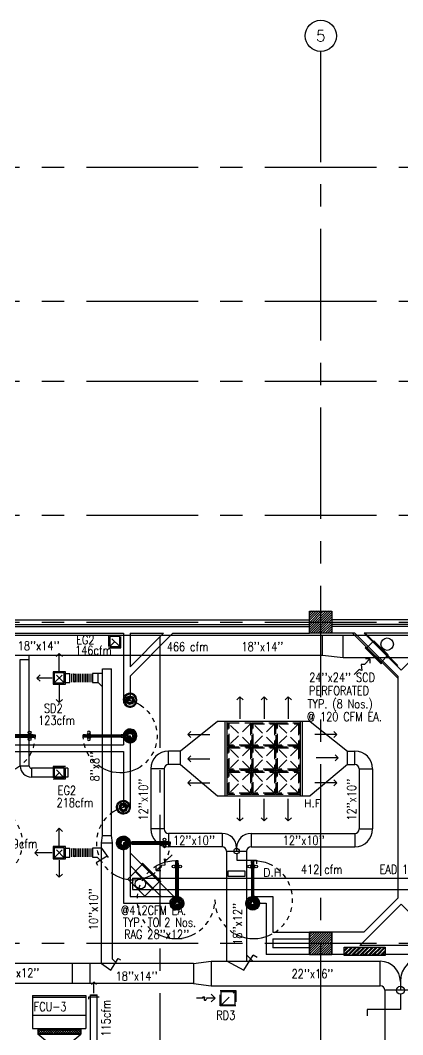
# Model space of a CAD drawing. Extents: x 417866029 to 417866302, y 43498040 to 43498122.
# Drawn here: x 417866048 to 417866056.57, y 43498096.26 to 43498119 of the extents above; entities that cross this region are included whole.
import ezdxf
from ezdxf.enums import TextEntityAlignment as Align

# ---------------------------------------------------------------- set-up
doc = ezdxf.new("R2010")
doc.units = 0
doc.header["$MEASUREMENT"] = 0
doc.linetypes.add('CENTERX2', pattern=[4, 2.5, -0.5, 0.5, -0.5])
doc.linetypes.add('HIDDEN', pattern=[0.375, 0.25, -0.125])
doc.layers.get('0').update_dxf_attribs({"linetype": 'CONTINUOUS'})
for name, color, linetype in [('AX', 9, 'CONTINUOUS'), ('AX-CR', 7, 'CONTINUOUS'), ('AX-TXT', 2, 'CONTINUOUS'), ('AXES', 11, 'CENTERX2'), ('COL', 7, 'CONTINUOUS'), ('D', 11, 'CONTINUOUS'), ('DOOR', 9, 'CONTINUOUS'), ('DUCT', 6, 'CONTINUOUS'), ('EXDUCT', 10, 'CONTINUOUS'), ('FCU', 6, 'CONTINUOUS'), ('FHC', 9, 'CONTINUOUS'), ('HAT', 11, 'CONTINUOUS'), ('INSUL', 9, 'CONTINUOUS'), ('M-AC-FLEX', 7, 'CONTINUOUS'), ('M-EGU.', 2, 'CONTINUOUS'), ('M-TEXT', 2, 'CONTINUOUS'), ('TEXT', 9, 'CONTINUOUS'), ('WALL', 9, 'CONTINUOUS')]:
    doc.layers.add(name, color=color, linetype=linetype)
doc.styles.add('AC', font='ROMANS.SHX', dxfattribs={"height": 200})
doc.styles.add('ROMANS', font='ROMANS.shx', dxfattribs={"width": 0.6})

# ---------------------------------------------------------------- blocks, each defined once
blk = doc.blocks.new('DOOR90')
at = {"layer": 'DOOR', "color": 7, "linetype": 'ByBlock'}
for p, q in [((-150, 0), (0, 0)), ((-150, 0), (-150, -25)), ((0, -50), (-114, 0)), ((0, -50), (-40, 0)), ((0, -50), (0, 0)), ((-1000, -25), (-1050, -25)), ((-1050, -75), (-1050, -25)), ((-1050, -25), (-1050, -75)), ((-1000, -75), (-1050, -75)), ((-1000, -42), (-1020, -42)), ((-1020, -42), (-1020, -58)), ((-1000, -58), (-1020, -58)), ((-1000, -25), (-1000, -42)), ((-1000, -58), (-1000, -75)), ((-878, -18), (-968, -18)), ((-968, -25), (-968, -18)), ((-968, -75), (-968, -82)), ((-878, -82), (-968, -82)), ((-955, -9), (-890, -9)), ((-955, -18), (-955, -9)), ((-955, -18), (-890, -18)), ((-955, -82), (-890, -82)), ((-955, -82), (-955, -91)), ((-955, -91), (-890, -91)), ((-890, -18), (-890, -9)), ((-890, -82), (-890, -91)), ((-878, -25), (-878, -18)), ((-878, -75), (-878, -82)), ((-200, -25), (-150, -25)), ((-200, -42), (-200, -25)), ((-180, -42), (-200, -42)), ((-200, -58), (-180, -58)), ((-200, -75), (-200, -58)), ((-150, -75), (-200, -75)), ((-180, -58), (-180, -42)), ((-150, -25), (-100, -25)), ((-150, -75), (-150, -25)), ((-100, -25), (-100, -50)), ((0, -50), (-100, -37)), ((-100, -50), (0, -50)), ((-150, -875), (-100, -875)), ((-150, -900), (-150, -875)), ((-150, -900), (0, -900)), ((0, -900), (-150, -900)), ((0, -850), (-114, -900)), ((-100, -875), (-100, -850)), ((0, -850), (-100, -863)), ((-100, -850), (0, -850)), ((0, -850), (-40, -900)), ((0, -850), (0, -900))]:
    blk.add_line(p, q, dxfattribs=at)
at = {"layer": 'DOOR', "linetype": 'ByBlock'}
for p, q in [((-200, -25), (-1000, -25)), ((-200, -42), (-1000, -42)), ((-200, -58), (-1000, -58)), ((-1000, -75), (-200, -75))]:
    blk.add_line(p, q, dxfattribs=at)
at = {"layer": 'DOOR', "color": 7, "linetype": 'ByBlock'}
for centre in [(-923, 24), (-923, -124)]:
    blk.add_circle(centre, 32.4, dxfattribs=at)
for centre, radius, start, end in [((0, -50), 154, 161.1053, 166.2858), ((0, -50), 94.4, 148.0182, 180), ((0, -50), 134, 158.1598, 169.28), ((0, -50), 114, 154.0838, 167.3774), ((0, -50), 74.4, 137.7764, 180), ((0, -50), 54.4, 113.2074, 180), ((0, -50), 34.4, 90, 180), ((0, -50), 14.4, 90, 180), ((0, -850), 154, 193.7142, 198.8947), ((0, -850), 134, 190.72, 201.8402), ((0, -850), 94.4, 180, 211.9818), ((0, -850), 74.4, 180, 222.2236), ((0, -850), 54.4, 180, 246.7926), ((0, -850), 34.4, 180, 270), ((0, -850), 14.4, 180, 270)]:
    blk.add_arc(centre, radius, start, end, dxfattribs=at)
at = {"layer": 'DOOR', "linetype": 'HIDDEN', "ltscale": 0.5}
blk.add_arc((-222, -50), 828, 178.2701, 275.003, dxfattribs=at)
blk = doc.blocks.new('D1')
at = {"layer": 'DOOR', "color": 0, "linetype": 'ByBlock'}
for p, q in [((25, 949), (75, 949)), ((75, 949), (25, 949)), ((25, 899), (25, 949)), ((42, 919), (58, 919)), ((42, 899), (42, 919)), ((58, 899), (58, 919)), ((75, 899), (75, 949)), ((1775, 949), (1725, 949)), ((1725, 949), (1775, 949)), ((1725, 899), (1725, 949)), ((1758, 919), (1742, 919)), ((1742, 899), (1742, 919)), ((1758, 899), (1758, 919)), ((1775, 899), (1775, 949)), ((18, 854), (9, 854)), ((9, 854), (9, 789)), ((18, 789), (9, 789)), ((25, 866), (18, 866)), ((18, 776), (18, 866)), ((18, 854), (18, 789)), ((25, 776), (18, 776)), ((25, 899), (42, 899)), ((58, 899), (75, 899)), ((75, 866), (82, 866)), ((75, 776), (82, 776)), ((82, 776), (82, 866)), ((82, 854), (91, 854)), ((82, 854), (82, 789)), ((82, 789), (91, 789)), ((91, 854), (91, 789)), ((1718, 854), (1709, 854)), ((1709, 854), (1709, 789)), ((1718, 789), (1709, 789)), ((1725, 866), (1718, 866)), ((1718, 776), (1718, 866)), ((1718, 854), (1718, 789)), ((1725, 776), (1718, 776)), ((1742, 899), (1725, 899)), ((1775, 899), (1758, 899)), ((1775, 866), (1782, 866)), ((1775, 776), (1782, 776)), ((1782, 776), (1782, 866)), ((1782, 854), (1791, 854)), ((1782, 854), (1782, 789)), ((1782, 789), (1791, 789)), ((1791, 854), (1791, 789)), ((0, 0), (0, 150)), ((0, 150), (25, 150)), ((25, 0), (0, 0)), ((25, 150), (25, 0)), ((42, 125), (25, 125)), ((25, 125), (25, 75)), ((75, 75), (25, 75)), ((42, 105), (42, 125)), ((58, 105), (42, 105)), ((75, 125), (58, 125)), ((58, 125), (58, 105)), ((75, 75), (75, 125)), ((1725, 125), (1742, 125)), ((1725, 75), (1725, 125)), ((1725, 75), (1775, 75)), ((1742, 125), (1742, 105)), ((1742, 105), (1758, 105)), ((1758, 125), (1775, 125)), ((1758, 105), (1758, 125)), ((1800, 150), (1775, 150)), ((1775, 150), (1775, 0)), ((1775, 125), (1775, 75)), ((1775, 0), (1800, 0)), ((1800, 0), (1800, 150))]:
    blk.add_line(p, q, dxfattribs=at)
at = {"layer": 'DOOR', "linetype": 'ByBlock'}
for p, q in [((25, 125), (25, 899)), ((42, 125), (42, 899)), ((58, 125), (58, 899)), ((75, 899), (75, 125)), ((1725, 899), (1725, 125)), ((1742, 125), (1742, 899)), ((1758, 125), (1758, 899)), ((1775, 125), (1775, 899))]:
    blk.add_line(p, q, dxfattribs=at)
at = {"layer": 'DOOR', "color": 9, "linetype": 'ByBlock'}
for p, q in [((25, 57), (0, 114)), ((25, 20), (0, 40)), ((1775, 57), (1800, 114)), ((1775, 20), (1800, 40))]:
    blk.add_line(p, q, dxfattribs=at)
at = {"layer": 'DOOR', "color": 0, "linetype": 'ByBlock'}
for centre in [(-24, 821), (124, 821), (1676, 821), (1824, 821)]:
    blk.add_circle(centre, 32.4, dxfattribs=at)
at = {"layer": 'DOOR', "linetype": 'HIDDEN', "ltscale": 0.5}
for centre, start, end in [((28, 76), 359.9293, 90.1644), ((1772, 76), 89.8356, 180.0707)]:
    blk.add_arc(centre, 872, start, end, dxfattribs=at)
at = {"layer": 'DOOR', "color": 9, "linetype": 'ByBlock'}
for centre, radius, start, end in [((50, 0), 154, 103.7142, 108.8947), ((50, 0), 134, 100.72, 111.8402), ((50, 0), 114, 102.6226, 115.9162), ((50, 0), 94.4, 105.3566, 121.9818), ((50, 0), 74.4, 109.6341, 132.2236), ((50, 0), 54.4, 117.3576, 156.7926), ((50, 0), 34.4, 136.6107, 180), ((1750, 0), 134, 68.1598, 79.28), ((1750, 0), 114, 64.0838, 77.3774), ((1750, 0), 94.4, 58.0182, 74.6434), ((1750, 0), 74.4, 47.7764, 70.3659), ((1750, 0), 54.4, 23.2074, 62.6424), ((1750, 0), 34.4, 0, 43.3893), ((1750, 0), 154, 71.1053, 76.2858)]:
    blk.add_arc(centre, radius, start, end, dxfattribs=at)
blk = doc.blocks.new('*X40')
at = {"color": 0}
for p, q in [((-750, 2538), (-672, 2616)), ((-750, 2591), (-725, 2616)), ((-660, 2516), (-750, 2606)), ((-713, 2516), (-750, 2553)), ((-719, 2516), (-619, 2616)), ((-607, 2516), (-707, 2616)), ((-666, 2516), (-566, 2616)), ((-554, 2516), (-654, 2616)), ((-613, 2516), (-513, 2616)), ((-501, 2516), (-601, 2616)), ((-560, 2516), (-460, 2616)), ((-448, 2516), (-548, 2616)), ((-507, 2516), (-407, 2616)), ((-394, 2516), (-494, 2616)), ((-454, 2516), (-354, 2616)), ((-341, 2516), (-441, 2616)), ((-401, 2516), (-301, 2616)), ((-288, 2516), (-388, 2616)), ((-348, 2516), (-248, 2616)), ((-235, 2516), (-335, 2616)), ((-295, 2516), (-195, 2616)), ((-182, 2516), (-282, 2616)), ((-242, 2516), (-142, 2616)), ((-129, 2516), (-229, 2616)), ((-189, 2516), (-89, 2616)), ((-76, 2516), (-176, 2616)), ((-136, 2516), (-36, 2616)), ((-23, 2516), (-123, 2616)), ((-83, 2516), (17, 2616)), ((30, 2516), (-70, 2616)), ((-30, 2516), (70, 2616)), ((83, 2516), (-17, 2616)), ((23, 2516), (123, 2616)), ((136, 2516), (36, 2616)), ((76, 2516), (176, 2616)), ((189, 2516), (89, 2616)), ((129, 2516), (215, 2601)), ((215, 2543), (142, 2616)), ((182, 2516), (215, 2548)), ((215, 2596), (195, 2616))]:
    blk.add_line(p, q, dxfattribs=at)
blk = doc.blocks.new('AXU')
at = {"layer": 'AX-CR'}
blk.add_circle((0, 350), 350, dxfattribs=at)
at = {"layer": 'AX-TXT', "style": 'ROMANS'}
blk.add_attdef('AX', text='', height=250, dxfattribs=at).set_placement((0, 350), align=Align.MIDDLE)
blk = doc.blocks.new('*X78')
at = {"color": 0}
for p, q in [((38539, 169902), (39027, 170390)), ((38539, 169955), (38974, 170390)), ((38539, 170008), (38921, 170390)), ((38539, 170061), (38868, 170390)), ((38539, 170114), (38815, 170390)), ((38539, 170167), (38762, 170390)), ((38539, 170220), (38709, 170390)), ((38539, 170273), (38656, 170390)), ((38539, 170326), (38603, 170390)), ((38539, 170379), (38550, 170390)), ((38580, 169890), (39039, 170349)), ((38633, 169890), (39039, 170296)), ((38686, 169890), (39039, 170243)), ((38739, 169890), (39039, 170190)), ((38792, 169890), (39039, 170137)), ((38845, 169890), (39039, 170084)), ((38898, 169890), (39039, 170031)), ((38951, 169890), (39039, 169978)), ((39004, 169890), (39039, 169925))]:
    blk.add_line(p, q, dxfattribs=at)
blk = doc.blocks.new('*X73')
at = {"color": 0}
for p, q in [((38539, 177114), (39014, 177590)), ((38539, 177168), (38961, 177590)), ((38539, 177221), (38908, 177590)), ((38539, 177274), (38855, 177590)), ((38539, 177327), (38802, 177590)), ((38539, 177380), (38749, 177590)), ((38539, 177433), (38696, 177590)), ((38539, 177486), (38643, 177590)), ((38539, 177539), (38590, 177590)), ((38568, 177090), (39039, 177561)), ((38621, 177090), (39039, 177508)), ((38674, 177090), (39039, 177455)), ((38727, 177090), (39039, 177402)), ((38780, 177090), (39039, 177349)), ((38833, 177090), (39039, 177296)), ((38886, 177090), (39039, 177243)), ((38939, 177090), (39039, 177190)), ((38992, 177090), (39039, 177137))]:
    blk.add_line(p, q, dxfattribs=at)
blk = doc.blocks.new('COL50')
at = {"layer": 'COL'}
blk.add_lwpolyline([(-250, 250), (-250, -250), (250, -250), (250, 250)], close=True, dxfattribs=at)

msp = doc.modelspace()

# ---------------------------------------------------------------- hatches: boundary and pattern name
at = {"layer": 'DUCT'}
h = msp.add_hatch(dxfattribs=at)
h.set_pattern_fill('ANSI37', color=11, scale=0.15, angle=360, style=0)
h.set_pattern_definition([(45, (417866025.348894, 43497974.166682), (-0.0132582521, 0.0132582521), []), (135, (417866025.348894, 43497974.166682), (-0.0132582521, -0.0132582521), [])])
h.paths.add_polyline_path([(417866053.041, 43498099.923), (417866052.654, 43498099.923), (417866052.654, 43498099.809), (417866053.041, 43498099.809)])
at = {"layer": 'FHC', "linetype": 'ByBlock', "ltscale": 0.3}
h = msp.add_hatch(dxfattribs=at)
h.set_pattern_fill('ANSI32', color=11, scale=0.175, style=0)
h.set_pattern_definition([(45, (417865823.065007, 43498066.98041), (-0.046403883, 0.046403883), []), (45, (417865823.09594, 43498066.98041), (-0.046403883, 0.046403883), [])])
h.paths.add_polyline_path([(417866056.181, 43498098.031), (417866056.181, 43498098.221), (417866055.261, 43498098.221), (417866055.261, 43498098.031)])
h.paths.add_polyline_path([(417866055.049, 43498097.61), (417866055.049, 43498098.031), (417866055.311, 43498098.031), (417866055.311, 43498097.61)], flags=9)

# ---------------------------------------------------------------- linework, layer by layer
at = {"layer": 'AXES'}
for p, q in [((417866054.734, 43498039.822), (417866054.734, 43498118.3)), ((417866029.482, 43498115.706), (417866098.574, 43498115.706)), ((417866029.482, 43498112.706), (417866111.081, 43498112.706)), ((417866029.482, 43498110.906), (417866098.574, 43498110.906)), ((417866029.482, 43498107.906), (417866098.574, 43498107.906)), ((417866029.482, 43498105.506), (417866098.574, 43498105.506)), ((417866051.134, 43498046.686), (417866051.134, 43498105.506)), ((417866029.482, 43498098.306), (417866098.574, 43498098.306))]:
    msp.add_line(p, q, dxfattribs=at)
at = {"layer": 'COL'}
msp.add_lwpolyline([(417866054.484, 43498105.256), (417866054.484, 43498105.756), (417866054.984, 43498105.756), (417866054.984, 43498105.256)], close=True, dxfattribs=at)
at = {"layer": 'D', "linetype": 'HIDDEN'}
for p, q in [((417866053.156, 43498102.75), (417866052.681, 43498103.225)), ((417866053.156, 43498103.225), (417866052.681, 43498102.75)), ((417866052.681, 43498102.75), (417866052.681, 43498103.225)), ((417866053.156, 43498103.225), (417866053.156, 43498102.75)), ((417866053.221, 43498103.225), (417866053.696, 43498103.225)), ((417866053.221, 43498102.75), (417866053.221, 43498103.225)), ((417866053.696, 43498103.225), (417866053.221, 43498102.75)), ((417866053.696, 43498102.75), (417866053.221, 43498103.225)), ((417866053.696, 43498103.225), (417866053.696, 43498102.75)), ((417866053.735, 43498103.251), (417866054.263, 43498103.251)), ((417866053.735, 43498102.723), (417866053.735, 43498103.251)), ((417866053.761, 43498103.225), (417866054.236, 43498103.225)), ((417866054.236, 43498102.75), (417866053.761, 43498103.225)), ((417866054.236, 43498103.225), (417866053.761, 43498102.75)), ((417866053.761, 43498102.75), (417866053.761, 43498103.225)), ((417866054.236, 43498103.225), (417866054.236, 43498102.75)), ((417866054.263, 43498103.251), (417866054.263, 43498102.723)), ((417866053.156, 43498102.75), (417866052.681, 43498102.75)), ((417866052.681, 43498102.685), (417866053.156, 43498102.685)), ((417866053.156, 43498102.685), (417866052.681, 43498102.21)), ((417866053.156, 43498102.21), (417866052.681, 43498102.685)), ((417866052.681, 43498102.21), (417866052.681, 43498102.685)), ((417866053.156, 43498102.685), (417866053.156, 43498102.21)), ((417866053.696, 43498102.75), (417866053.221, 43498102.75)), ((417866053.221, 43498102.685), (417866053.696, 43498102.685)), ((417866053.696, 43498102.685), (417866053.221, 43498102.21)), ((417866053.696, 43498102.21), (417866053.221, 43498102.685)), ((417866053.221, 43498102.21), (417866053.221, 43498102.685)), ((417866053.696, 43498102.685), (417866053.696, 43498102.21)), ((417866054.263, 43498102.723), (417866053.735, 43498102.723)), ((417866054.236, 43498102.75), (417866053.761, 43498102.75)), ((417866054.236, 43498102.21), (417866053.761, 43498102.685)), ((417866054.236, 43498102.685), (417866053.761, 43498102.21)), ((417866053.761, 43498102.685), (417866054.236, 43498102.685)), ((417866053.761, 43498102.21), (417866053.761, 43498102.685)), ((417866054.236, 43498102.685), (417866054.236, 43498102.21)), ((417866053.156, 43498102.21), (417866052.681, 43498102.21)), ((417866053.156, 43498102.145), (417866052.681, 43498101.67)), ((417866053.156, 43498101.67), (417866052.681, 43498102.145)), ((417866052.681, 43498102.145), (417866053.156, 43498102.145)), ((417866052.681, 43498101.67), (417866052.681, 43498102.145)), ((417866053.156, 43498102.145), (417866053.156, 43498101.67)), ((417866053.696, 43498102.21), (417866053.221, 43498102.21)), ((417866053.221, 43498101.67), (417866053.221, 43498102.145)), ((417866053.696, 43498101.67), (417866053.221, 43498102.145)), ((417866053.696, 43498102.145), (417866053.221, 43498101.67)), ((417866053.221, 43498102.145), (417866053.696, 43498102.145)), ((417866053.696, 43498102.145), (417866053.696, 43498101.67)), ((417866054.236, 43498102.21), (417866053.761, 43498102.21)), ((417866054.236, 43498101.67), (417866053.761, 43498102.145)), ((417866054.236, 43498102.145), (417866053.761, 43498101.67)), ((417866053.761, 43498102.145), (417866054.236, 43498102.145)), ((417866053.761, 43498101.67), (417866053.761, 43498102.145)), ((417866054.236, 43498102.145), (417866054.236, 43498101.67)), ((417866053.156, 43498101.67), (417866052.681, 43498101.67)), ((417866053.696, 43498101.67), (417866053.221, 43498101.67)), ((417866054.236, 43498101.67), (417866053.761, 43498101.67))]:
    msp.add_line(p, q, dxfattribs=at)
for points in [[(417866052.655, 43498103.251), (417866053.183, 43498103.251), (417866053.183, 43498102.723), (417866052.655, 43498102.723)], [(417866053.195, 43498103.251), (417866053.723, 43498103.251), (417866053.723, 43498102.723), (417866053.195, 43498102.723)], [(417866052.655, 43498102.711), (417866053.183, 43498102.711), (417866053.183, 43498102.183), (417866052.655, 43498102.183)], [(417866053.195, 43498102.711), (417866053.723, 43498102.711), (417866053.723, 43498102.183), (417866053.195, 43498102.183)], [(417866053.735, 43498102.711), (417866054.263, 43498102.711), (417866054.263, 43498102.183), (417866053.735, 43498102.183)], [(417866052.655, 43498102.171), (417866053.183, 43498102.171), (417866053.183, 43498101.643), (417866052.655, 43498101.643)], [(417866053.195, 43498102.171), (417866053.723, 43498102.171), (417866053.723, 43498101.643), (417866053.195, 43498101.643)], [(417866053.735, 43498102.171), (417866054.263, 43498102.171), (417866054.263, 43498101.643), (417866053.735, 43498101.643)]]:
    msp.add_lwpolyline(points, close=True, dxfattribs=at)
at = {"layer": 'DOOR', "color": 0, "linetype": 'ByBlock'}
for p, q in [((417866051.484, 43498099.356), (417866051.459, 43498099.356)), ((417866051.484, 43498099.206), (417866051.484, 43498099.356)), ((417866053.234, 43498099.206), (417866053.234, 43498099.356)), ((417866053.234, 43498099.356), (417866053.259, 43498099.356))]:
    msp.add_line(p, q, dxfattribs=at)
at = {"layer": 'DOOR', "color": 9, "linetype": 'ByBlock'}
for centre, start, end in [((417866051.509, 43498099.356), 180, 223.3893), ((417866053.209, 43498099.356), 316.6107, 0)]:
    msp.add_arc(centre, 0.0344, start, end, dxfattribs=at)
at = {"layer": 'DUCT', "linetype": 'ByBlock'}
for p, q in [((417866049.841, 43498100.724), (417866049.841, 43498104.46)), ((417866049.841, 43498104.46), (417866050.041, 43498104.46)), ((417866050.041, 43498100.724), (417866050.041, 43498104.46)), ((417866049.741, 43498104.153), (417866049.741, 43498104.353)), ((417866049.816, 43498100.557), (417866049.841, 43498100.724)), ((417866049.816, 43498097.853), (417866049.816, 43498100.557)), ((417866049.816, 43498100.557), (417866050.066, 43498100.557)), ((417866049.841, 43498100.724), (417866050.041, 43498100.724)), ((417866050.066, 43498100.557), (417866050.041, 43498100.724)), ((417866050.066, 43498097.95), (417866050.066, 43498100.557)), ((417866052.622, 43498100.37), (417866053.072, 43498100.37)), ((417866052.622, 43498100.37), (417866052.622, 43498097.902)), ((417866052.847, 43498100.445), (417866052.847, 43498100.37)), ((417866053.072, 43498100.37), (417866053.072, 43498097.902)), ((417866051.882, 43498097.852), (417866045.926, 43498097.852)), ((417866049.161, 43498097.852), (417866049.161, 43498097.402)), ((417866049.557, 43498097.852), (417866049.557, 43498097.402)), ((417866051.882, 43498097.852), (417866052.278, 43498097.902)), ((417866051.882, 43498097.852), (417866051.882, 43498097.402)), ((417866052.278, 43498097.902), (417866056.069, 43498097.902)), ((417866052.278, 43498097.902), (417866052.278, 43498097.352)), ((417866052.622, 43498097.912), (417866053.013, 43498097.701)), ((417866053.013, 43498097.701), (417866053.219, 43498098.043)), ((417866053.222, 43498097.898), (417866053.072, 43498098.048)), ((417866053.309, 43498097.991), (417866053.219, 43498098.043)), ((417866056.069, 43498097.352), (417866056.069, 43498097.902)), ((417866051.882, 43498097.402), (417866045.926, 43498097.402)), ((417866051.882, 43498097.402), (417866052.278, 43498097.352)), ((417866056.519, 43498097.452), (417866056.519, 43498097.252)), ((417866049.574, 43498095.324), (417866049.574, 43498097.152)), ((417866049.574, 43498097.152), (417866049.724, 43498097.152)), ((417866049.574, 43498097.144), (417866049.724, 43498097.144)), ((417866049.724, 43498095.324), (417866049.724, 43498097.152)), ((417866052.278, 43498097.352), (417866056.069, 43498097.352)), ((417866056.169, 43498097.252), (417866056.169, 43498092.106)), ((417866056.969, 43498097.252), (417866056.169, 43498097.252)), ((417866049.765, 43498097.095), (417866049.528, 43498097.095)), ((417866049.528, 43498097.095), (417866049.528, 43498097.054)), ((417866048.747, 43498095.97), (417866048.39, 43498096.271)), ((417866048.997, 43498095.97), (417866049.355, 43498096.271))]:
    msp.add_line(p, q, dxfattribs=at)
at = {"layer": 'DUCT'}
for p, q in [((417866049.841, 43498104.353), (417866049.616, 43498104.353)), ((417866049.616, 43498104.353), (417866049.616, 43498104.153)), ((417866049.616, 43498104.153), (417866049.741, 43498104.153)), ((417866049.841, 43498104.053), (417866049.741, 43498104.153)), ((417866052.422, 43498103.278), (417866051.586, 43498102.616)), ((417866054.495, 43498103.278), (417866055.33, 43498102.616)), ((417866051.322, 43498102.316), (417866051.322, 43498102.616)), ((417866051.586, 43498102.616), (417866051.322, 43498102.616)), ((417866051.586, 43498102.316), (417866051.586, 43498102.616)), ((417866055.33, 43498102.616), (417866055.496, 43498102.616)), ((417866055.33, 43498102.316), (417866055.33, 43498102.616)), ((417866055.496, 43498102.316), (417866055.496, 43498102.616)), ((417866051.222, 43498102.216), (417866050.922, 43498102.216)), ((417866050.922, 43498102.216), (417866050.922, 43498100.87)), ((417866051.222, 43498102.216), (417866051.222, 43498100.87)), ((417866051.586, 43498102.316), (417866051.322, 43498102.316)), ((417866051.586, 43498102.316), (417866052.422, 43498101.609)), ((417866055.33, 43498102.316), (417866054.495, 43498101.609)), ((417866055.33, 43498102.316), (417866055.496, 43498102.316)), ((417866055.596, 43498102.216), (417866055.896, 43498102.216)), ((417866055.596, 43498102.216), (417866055.596, 43498100.87)), ((417866055.896, 43498102.216), (417866055.896, 43498100.87)), ((417866051.222, 43498100.87), (417866050.922, 43498100.87)), ((417866055.596, 43498100.87), (417866055.896, 43498100.87)), ((417866051.322, 43498100.77), (417866051.322, 43498100.47)), ((417866052.522, 43498100.77), (417866051.322, 43498100.77)), ((417866052.522, 43498100.77), (417866052.522, 43498100.47)), ((417866053.172, 43498100.77), (417866053.172, 43498100.47)), ((417866053.172, 43498100.77), (417866055.496, 43498100.77)), ((417866055.496, 43498100.77), (417866055.496, 43498100.47)), ((417866049.82, 43498100.436), (417866049.616, 43498100.436)), ((417866049.82, 43498100.436), (417866049.967, 43498100.226)), ((417866052.522, 43498100.47), (417866051.322, 43498100.47)), ((417866053.172, 43498100.47), (417866055.496, 43498100.47)), ((417866049.616, 43498100.236), (417866049.72, 43498100.236)), ((417866049.942, 43498100.263), (417866049.702, 43498100.113)), ((417866049.702, 43498100.113), (417866049.702, 43498100.113)), ((417866049.702, 43498100.113), (417866049.731, 43498100.056)), ((417866049.82, 43498100.136), (417866049.72, 43498100.236)), ((417866049.816, 43498097.853), (417866050.026, 43498097.707)), ((417866050.026, 43498097.707), (417866050.19, 43498097.968)), ((417866050.166, 43498097.85), (417866050.066, 43498097.95)), ((417866050.19, 43498097.968), (417866050.19, 43498097.968)), ((417866050.19, 43498097.968), (417866050.246, 43498097.939))]:
    msp.add_line(p, q, dxfattribs=at)
at = {"layer": 'DUCT', "linetype": 'Continuous'}
for p, q in [((417866054.495, 43498103.278), (417866052.422, 43498103.278)), ((417866052.591, 43498101.609), (417866052.591, 43498103.278)), ((417866052.636, 43498101.609), (417866052.636, 43498103.278)), ((417866054.28, 43498101.609), (417866054.28, 43498103.278)), ((417866054.325, 43498101.609), (417866054.325, 43498103.278)), ((417866052.422, 43498101.609), (417866054.495, 43498101.609))]:
    msp.add_line(p, q, dxfattribs=at)
at = {"layer": 'DUCT', "color": 2, "linetype": 'ByBlock'}
for p, q in [((417866052.851, 43498100.311), (417866052.851, 43498100.17)), ((417866052.851, 43498100.17), (417866053.297, 43498100.17)), ((417866053.297, 43498100.17), (417866053.297, 43498100.09)), ((417866056.521, 43498097.166), (417866056.521, 43498096.822)), ((417866056.521, 43498096.822), (417866055.773, 43498096.822)), ((417866055.773, 43498096.822), (417866055.773, 43498096.679))]:
    msp.add_line(p, q, dxfattribs=at)
at = {"layer": 'DUCT', "color": 2}
msp.add_lwpolyline([(417866053.041, 43498099.923), (417866052.654, 43498099.923), (417866052.654, 43498099.809), (417866053.041, 43498099.809)], close=True, dxfattribs=at)
at = {"layer": 'DUCT', "color": 2, "linetype": 'ByBlock'}
for centre, radius in [((417866052.846, 43498100.372), 0.061), ((417866056.521, 43498097.254), 0.088)]:
    msp.add_circle(centre, radius, dxfattribs=at)
at = {"layer": 'DUCT'}
for centre, radius, start, end in [((417866051.322, 43498102.216), 0.4, 90, 180), ((417866055.496, 43498102.216), 0.4, 0, 90), ((417866051.322, 43498102.216), 0.1, 90, 180), ((417866055.496, 43498102.216), 0.1, 0, 90), ((417866051.322, 43498100.87), 0.4, 180, 270), ((417866051.322, 43498100.87), 0.1, 180, 270), ((417866055.496, 43498100.87), 0.4, 270, 0), ((417866055.496, 43498100.87), 0.1, 270, 0), ((417866052.522, 43498100.445), 0.325, 0, 90), ((417866053.172, 43498100.445), 0.325, 90, 180)]:
    msp.add_arc(centre, radius, start, end, dxfattribs=at)
at = {"layer": 'DUCT', "linetype": 'ByBlock'}
for centre, radius, start, end in [((417866052.522, 43498100.37), 0.1, 0, 90), ((417866053.172, 43498100.37), 0.1, 90, 180), ((417866056.069, 43498097.452), 0.45, 0, 90), ((417866057.069, 43498097.452), 0.55, 90, 180), ((417866056.069, 43498097.252), 0.1, 0, 90)]:
    msp.add_arc(centre, radius, start, end, dxfattribs=at)
at = {"layer": 'EXDUCT', "linetype": 'ByBlock'}
for p, q in [((417866041.058, 43498105.217), (417866071.514, 43498105.217)), ((417866054.773, 43498104.767), (417866054.773, 43498105.217)), ((417866055.234, 43498104.717), (417866055.234, 43498105.217)), ((417866046.081, 43498104.767), (417866054.773, 43498104.767)), ((417866047.998, 43498102.281), (417866047.998, 43498104.667)), ((417866047.998, 43498104.667), (417866048.198, 43498104.667)), ((417866048.198, 43498102.281), (417866048.198, 43498104.767)), ((417866054.773, 43498104.767), (417866055.234, 43498104.717)), ((417866055.234, 43498104.717), (417866063.82, 43498104.717)), ((417866048.198, 43498102.281), (417866047.998, 43498102.281)), ((417866049.063, 43498102.231), (417866048.248, 43498102.231)), ((417866048.248, 43498102.231), (417866048.248, 43498102.031)), ((417866049.063, 43498102.231), (417866049.063, 43498102.031)), ((417866049.063, 43498102.031), (417866048.248, 43498102.031)), ((417866050.515, 43498099.763), (417866061.269, 43498099.763)), ((417866050.515, 43498099.763), (417866050.515, 43498099.513)), ((417866050.515, 43498099.513), (417866061.269, 43498099.513))]:
    msp.add_line(p, q, dxfattribs=at)
for centre, radius in [((417866056.224, 43498105.014), 0.14), ((417866050.69, 43498099.64), 0.116)]:
    msp.add_circle(centre, radius, dxfattribs=at)
for radius in [0.25, 0.05]:
    msp.add_arc((417866048.248, 43498102.281), radius, 180, 270, dxfattribs=at)
at = {"layer": 'FCU', "color": 6}
for p, q in [((417866048.275, 43498097.133), (417866048.275, 43498096.396)), ((417866048.275, 43498097.133), (417866049.469, 43498097.133)), ((417866049.469, 43498097.133), (417866049.469, 43498096.396)), ((417866048.275, 43498096.696), (417866049.469, 43498096.696)), ((417866048.275, 43498096.396), (417866049.469, 43498096.396))]:
    msp.add_line(p, q, dxfattribs=at)
at = {"layer": 'FCU', "color": 3}
for p, q in [((417866048.275, 43498097.101), (417866049.469, 43498097.101)), ((417866048.39, 43498096.396), (417866048.39, 43498096.271)), ((417866048.39, 43498096.371), (417866049.355, 43498096.371)), ((417866048.39, 43498096.271), (417866049.355, 43498096.271)), ((417866049.355, 43498096.396), (417866049.355, 43498096.271))]:
    msp.add_line(p, q, dxfattribs=at)
at = {"layer": 'FHC', "linetype": 'ByBlock', "ltscale": 0.3}
msp.add_lwpolyline([(417866055.261, 43498098.221), (417866056.181, 43498098.221), (417866056.181, 43498098.031), (417866055.261, 43498098.031)], close=True, dxfattribs=at)
at = {"layer": 'INSUL'}
for p, q in [((417866047.784, 43498105.456), (417866054.484, 43498105.456)), ((417866047.784, 43498105.406), (417866054.484, 43498105.406)), ((417866058.084, 43498105.456), (417866054.984, 43498105.456)), ((417866058.084, 43498105.406), (417866054.984, 43498105.406))]:
    msp.add_line(p, q, dxfattribs=at)
at = {"layer": 'M-AC-FLEX', "color": 11}
for p, q in [((417866049.149, 43498104.35), (417866049.149, 43498104.159)), ((417866049.188, 43498104.35), (417866049.188, 43498104.159)), ((417866049.188, 43498104.35), (417866049.188, 43498104.159)), ((417866049.227, 43498104.35), (417866049.227, 43498104.159)), ((417866049.227, 43498104.35), (417866049.227, 43498104.159)), ((417866049.265, 43498104.35), (417866049.265, 43498104.159)), ((417866049.304, 43498104.35), (417866049.304, 43498104.159)), ((417866049.343, 43498104.35), (417866049.343, 43498104.159)), ((417866049.382, 43498104.35), (417866049.382, 43498104.159)), ((417866049.421, 43498104.35), (417866049.421, 43498104.159)), ((417866049.46, 43498104.35), (417866049.46, 43498104.159)), ((417866049.499, 43498104.35), (417866049.499, 43498104.159)), ((417866049.538, 43498104.35), (417866049.538, 43498104.159)), ((417866049.577, 43498104.35), (417866049.577, 43498104.159)), ((417866049.149, 43498100.432), (417866049.149, 43498100.241)), ((417866049.188, 43498100.432), (417866049.188, 43498100.241)), ((417866049.188, 43498100.432), (417866049.188, 43498100.241)), ((417866049.227, 43498100.432), (417866049.227, 43498100.241)), ((417866049.227, 43498100.432), (417866049.227, 43498100.241)), ((417866049.265, 43498100.432), (417866049.265, 43498100.241)), ((417866049.304, 43498100.432), (417866049.304, 43498100.241)), ((417866049.343, 43498100.432), (417866049.343, 43498100.241)), ((417866049.382, 43498100.432), (417866049.382, 43498100.241)), ((417866049.421, 43498100.432), (417866049.421, 43498100.241)), ((417866049.46, 43498100.432), (417866049.46, 43498100.241)), ((417866049.499, 43498100.432), (417866049.499, 43498100.241)), ((417866049.538, 43498100.432), (417866049.538, 43498100.241)), ((417866049.577, 43498100.432), (417866049.577, 43498100.241)), ((417866049.616, 43498100.436), (417866049.616, 43498100.236))]:
    msp.add_line(p, q, dxfattribs=at)
at = {"layer": 'M-AC-FLEX'}
for points in [[(417866049.11, 43498104.35, 1), (417866049.149, 43498104.35, -1.018005), (417866049.188, 43498104.35)], [(417866049.382, 43498104.35, -1), (417866049.343, 43498104.35, 1), (417866049.304, 43498104.35, -1), (417866049.265, 43498104.35, 1.018005), (417866049.227, 43498104.35)], [(417866049.343, 43498104.35, 1), (417866049.382, 43498104.35, -1), (417866049.421, 43498104.35)], [(417866049.46, 43498104.35, -1), (417866049.421, 43498104.35, 1), (417866049.382, 43498104.35)], [(417866049.421, 43498104.35, 1), (417866049.46, 43498104.35, -1), (417866049.499, 43498104.35)], [(417866049.538, 43498104.35, -1), (417866049.499, 43498104.35, 1), (417866049.46, 43498104.35)], [(417866049.499, 43498104.35, 1), (417866049.538, 43498104.35, -1), (417866049.577, 43498104.35, 0.000618), (417866049.577, 43498104.349, 0.000618)], [(417866049.616, 43498104.35, -1), (417866049.577, 43498104.35, 1), (417866049.538, 43498104.35, -0.000618), (417866049.538, 43498104.349, -0.000618)], [(417866049.616, 43498104.35, 0.000874), (417866049.616, 43498104.35)], [(417866049.11, 43498104.159, -1), (417866049.149, 43498104.159, 1.018005), (417866049.188, 43498104.159)], [(417866049.382, 43498104.159, 1), (417866049.343, 43498104.159, -1), (417866049.304, 43498104.159, 1), (417866049.265, 43498104.159, -1.018005), (417866049.227, 43498104.159)], [(417866049.343, 43498104.159, -1), (417866049.382, 43498104.159, 1), (417866049.421, 43498104.159)], [(417866049.46, 43498104.159, 1), (417866049.421, 43498104.159, -1), (417866049.382, 43498104.159)], [(417866049.421, 43498104.159, -1), (417866049.46, 43498104.159, 1), (417866049.499, 43498104.159)], [(417866049.538, 43498104.159, 1), (417866049.499, 43498104.159, -1), (417866049.46, 43498104.159)], [(417866049.499, 43498104.159, -1), (417866049.538, 43498104.159, 1), (417866049.577, 43498104.159)], [(417866049.616, 43498104.159, 1), (417866049.577, 43498104.159, -1), (417866049.538, 43498104.159)], [(417866049.577, 43498104.159, -1), (417866049.616, 43498104.159, 0.000618), (417866049.616, 43498104.158, 0.000618)], [(417866049.616, 43498104.158, -0.000874), (417866049.616, 43498104.159)], [(417866049.11, 43498100.432, 1), (417866049.149, 43498100.432, -1.018005), (417866049.188, 43498100.432)], [(417866049.382, 43498100.432, -1), (417866049.343, 43498100.432, 1), (417866049.304, 43498100.432, -1), (417866049.265, 43498100.432, 1.018005), (417866049.227, 43498100.432)], [(417866049.343, 43498100.432, 1), (417866049.382, 43498100.432, -1), (417866049.421, 43498100.432)], [(417866049.46, 43498100.432, -1), (417866049.421, 43498100.432, 1), (417866049.382, 43498100.432)], [(417866049.421, 43498100.432, 1), (417866049.46, 43498100.432, -1), (417866049.499, 43498100.432)], [(417866049.538, 43498100.432, -1), (417866049.499, 43498100.432, 1), (417866049.46, 43498100.432)], [(417866049.499, 43498100.432, 1), (417866049.538, 43498100.432, -1), (417866049.577, 43498100.432, 0.000618), (417866049.577, 43498100.432, 0.000618)], [(417866049.616, 43498100.432, -1), (417866049.577, 43498100.432, 1), (417866049.538, 43498100.432, -0.000618), (417866049.538, 43498100.432, -0.000618)], [(417866049.11, 43498100.241, -1), (417866049.149, 43498100.241, 1.018005), (417866049.188, 43498100.241)], [(417866049.382, 43498100.241, 1), (417866049.343, 43498100.241, -1), (417866049.304, 43498100.241, 1), (417866049.265, 43498100.241, -1.018005), (417866049.227, 43498100.241)], [(417866049.343, 43498100.241, -1), (417866049.382, 43498100.241, 1), (417866049.421, 43498100.241)], [(417866049.46, 43498100.241, 1), (417866049.421, 43498100.241, -1), (417866049.382, 43498100.241)], [(417866049.421, 43498100.241, -1), (417866049.46, 43498100.241, 1), (417866049.499, 43498100.241)], [(417866049.538, 43498100.241, 1), (417866049.499, 43498100.241, -1), (417866049.46, 43498100.241)], [(417866049.499, 43498100.241, -1), (417866049.538, 43498100.241, 1), (417866049.577, 43498100.241)], [(417866049.616, 43498100.241, 1), (417866049.577, 43498100.241, -1), (417866049.538, 43498100.241)]]:
    msp.add_lwpolyline(points, format="xyb", dxfattribs=at)
for centre, start, end in [((417866049.207, 43498104.35), 180, 331.5686), ((417866049.207, 43498104.35), 208.4314, 0), ((417866049.207, 43498104.159), 28.4314, 180.0178), ((417866049.207, 43498104.159), 28.4314, 180.0178), ((417866049.207, 43498104.159), 359.9822, 151.5686), ((417866049.207, 43498104.159), 359.9822, 151.5686), ((417866049.207, 43498100.432), 180, 331.5686), ((417866049.207, 43498100.432), 208.4314, 0), ((417866049.207, 43498100.241), 28.4314, 180.0178), ((417866049.207, 43498100.241), 28.4314, 180.0178), ((417866049.207, 43498100.241), 359.9822, 151.5686), ((417866049.207, 43498100.241), 359.9822, 151.5686)]:
    msp.add_arc(centre, 0.0195, start, end, dxfattribs=at)
at = {"layer": 'M-EGU.', "linetype": 'HIDDEN'}
for p, q in [((417866049.977, 43498105.207), (417866049.977, 43498104.932)), ((417866050.252, 43498105.207), (417866049.977, 43498105.207)), ((417866050.227, 43498104.957), (417866050.002, 43498105.182)), ((417866050.252, 43498104.932), (417866050.252, 43498105.207)), ((417866049.977, 43498104.932), (417866050.252, 43498104.932)), ((417866048.76, 43498104.367), (417866048.76, 43498104.142)), ((417866048.76, 43498104.142), (417866048.985, 43498104.367)), ((417866048.985, 43498104.142), (417866048.76, 43498104.367)), ((417866048.985, 43498104.367), (417866048.76, 43498104.367)), ((417866048.985, 43498104.142), (417866048.985, 43498104.367)), ((417866048.76, 43498104.142), (417866048.985, 43498104.142)), ((417866048.734, 43498102.269), (417866048.734, 43498101.994)), ((417866049.009, 43498102.269), (417866048.734, 43498102.269)), ((417866048.984, 43498102.019), (417866048.759, 43498102.244)), ((417866049.009, 43498101.994), (417866049.009, 43498102.269)), ((417866048.734, 43498101.994), (417866049.009, 43498101.994)), ((417866048.76, 43498100.449), (417866048.76, 43498100.224)), ((417866048.76, 43498100.224), (417866048.985, 43498100.449)), ((417866048.985, 43498100.224), (417866048.76, 43498100.449)), ((417866048.985, 43498100.449), (417866048.76, 43498100.449)), ((417866048.985, 43498100.224), (417866048.985, 43498100.449)), ((417866048.76, 43498100.224), (417866048.985, 43498100.224)), ((417866052.482, 43498096.901), (417866052.482, 43498097.246)), ((417866052.482, 43498097.246), (417866052.827, 43498097.246)), ((417866052.502, 43498096.921), (417866052.807, 43498097.226)), ((417866052.827, 43498097.246), (417866052.827, 43498096.901)), ((417866052.827, 43498096.901), (417866052.482, 43498096.901))]:
    msp.add_line(p, q, dxfattribs=at)
at = {"layer": 'M-EGU.'}
for p, q in [((417866050.002, 43498105.182), (417866050.002, 43498104.957)), ((417866050.227, 43498105.182), (417866050.002, 43498105.182)), ((417866050.227, 43498104.957), (417866050.227, 43498105.182)), ((417866056.459, 43498104.25), (417866055.448, 43498105.256)), ((417866056.459, 43498104.532), (417866055.731, 43498105.256)), ((417866050.002, 43498104.957), (417866050.227, 43498104.957)), ((417866055.73, 43498104.928), (417866055.748, 43498104.946)), ((417866055.73, 43498104.928), (417866056.085, 43498104.575)), ((417866055.748, 43498104.946), (417866056.102, 43498104.593)), ((417866055.766, 43498104.928), (417866055.925, 43498105.088)), ((417866055.925, 43498105.088), (417866056.243, 43498104.77)), ((417866048.802, 43498104.733), (417866048.873, 43498104.804)), ((417866048.873, 43498104.418), (417866048.873, 43498104.804)), ((417866048.873, 43498104.804), (417866048.944, 43498104.733)), ((417866055.711, 43498104.559), (417866055.835, 43498104.683)), ((417866055.835, 43498104.683), (417866055.735, 43498104.683)), ((417866055.835, 43498104.683), (417866055.835, 43498104.583)), ((417866056.085, 43498104.611), (417866056.243, 43498104.77)), ((417866055.482, 43498104.329), (417866055.595, 43498104.442)), ((417866055.653, 43498104.419), (417866055.595, 43498104.442)), ((417866055.711, 43498104.559), (417866055.638, 43498104.556)), ((417866055.638, 43498104.556), (417866055.653, 43498104.419)), ((417866056.085, 43498104.575), (417866056.102, 43498104.593)), ((417866048.37, 43498104.254), (417866048.44, 43498104.325)), ((417866048.709, 43498104.254), (417866048.37, 43498104.254)), ((417866048.44, 43498104.183), (417866048.37, 43498104.254)), ((417866049.01, 43498104.392), (417866048.735, 43498104.392)), ((417866048.735, 43498104.392), (417866048.735, 43498104.117)), ((417866049.01, 43498104.117), (417866049.01, 43498104.392)), ((417866049.01, 43498104.354), (417866049.11, 43498104.354)), ((417866049.11, 43498104.154), (417866049.11, 43498104.354)), ((417866048.735, 43498104.117), (417866049.01, 43498104.117)), ((417866048.873, 43498104.09), (417866048.873, 43498103.704)), ((417866049.01, 43498104.154), (417866049.11, 43498104.154)), ((417866048.873, 43498103.704), (417866048.802, 43498103.775)), ((417866048.944, 43498103.775), (417866048.873, 43498103.704)), ((417866052.922, 43498103.834), (417866052.853, 43498103.765)), ((417866052.922, 43498103.834), (417866052.922, 43498103.34)), ((417866052.922, 43498103.834), (417866052.991, 43498103.765)), ((417866053.464, 43498103.834), (417866053.395, 43498103.765)), ((417866053.464, 43498103.834), (417866053.464, 43498103.34)), ((417866053.464, 43498103.834), (417866053.533, 43498103.765)), ((417866054.006, 43498103.834), (417866053.937, 43498103.765)), ((417866054.006, 43498103.834), (417866054.006, 43498103.34)), ((417866054.006, 43498103.834), (417866054.075, 43498103.765)), ((417866051.751, 43498102.987), (417866051.82, 43498103.056)), ((417866055.095, 43498102.987), (417866055.027, 43498103.056)), ((417866051.751, 43498102.987), (417866051.82, 43498102.918)), ((417866051.751, 43498102.987), (417866052.245, 43498102.987)), ((417866055.095, 43498102.987), (417866054.602, 43498102.987)), ((417866055.095, 43498102.987), (417866055.027, 43498102.918)), ((417866051.751, 43498102.443), (417866051.82, 43498102.512)), ((417866051.751, 43498102.443), (417866051.82, 43498102.374)), ((417866051.751, 43498102.443), (417866052.245, 43498102.443)), ((417866055.125, 43498102.465), (417866054.631, 43498102.465)), ((417866055.125, 43498102.465), (417866055.056, 43498102.534)), ((417866055.125, 43498102.465), (417866055.056, 43498102.396)), ((417866048.759, 43498102.244), (417866048.759, 43498102.019)), ((417866048.984, 43498102.244), (417866048.759, 43498102.244)), ((417866048.984, 43498102.019), (417866048.984, 43498102.244)), ((417866048.759, 43498102.019), (417866048.984, 43498102.019)), ((417866051.751, 43498101.905), (417866051.82, 43498101.974)), ((417866055.095, 43498101.905), (417866055.027, 43498101.974)), ((417866051.751, 43498101.905), (417866051.82, 43498101.837)), ((417866051.751, 43498101.905), (417866052.245, 43498101.905)), ((417866055.095, 43498101.905), (417866054.602, 43498101.905)), ((417866055.095, 43498101.905), (417866055.027, 43498101.837)), ((417866052.922, 43498101.053), (417866052.922, 43498101.547)), ((417866053.464, 43498101.053), (417866053.464, 43498101.547)), ((417866054.006, 43498101.053), (417866054.006, 43498101.547)), ((417866052.922, 43498101.053), (417866052.853, 43498101.122)), ((417866052.922, 43498101.053), (417866052.991, 43498101.122)), ((417866053.464, 43498101.053), (417866053.395, 43498101.122)), ((417866053.464, 43498101.053), (417866053.533, 43498101.122)), ((417866054.006, 43498101.053), (417866053.937, 43498101.122)), ((417866054.006, 43498101.053), (417866054.075, 43498101.122)), ((417866048.802, 43498100.816), (417866048.873, 43498100.887)), ((417866048.873, 43498100.5), (417866048.873, 43498100.887)), ((417866048.873, 43498100.887), (417866048.944, 43498100.816)), ((417866048.323, 43498100.337), (417866048.394, 43498100.407)), ((417866048.709, 43498100.337), (417866048.323, 43498100.337)), ((417866048.394, 43498100.266), (417866048.323, 43498100.337)), ((417866049.01, 43498100.474), (417866048.735, 43498100.474)), ((417866048.735, 43498100.474), (417866048.735, 43498100.199)), ((417866049.01, 43498100.199), (417866049.01, 43498100.474)), ((417866049.01, 43498100.437), (417866049.11, 43498100.437)), ((417866049.11, 43498100.237), (417866049.11, 43498100.437)), ((417866050.459, 43498100.335), (417866051.441, 43498099.356)), ((417866048.735, 43498100.199), (417866049.01, 43498100.199)), ((417866048.873, 43498100.173), (417866048.873, 43498099.787)), ((417866049.01, 43498100.237), (417866049.11, 43498100.237)), ((417866050.739, 43498100.103), (417866050.721, 43498100.085)), ((417866051.152, 43498099.691), (417866050.739, 43498100.103)), ((417866051.244, 43498100.063), (417866051.229, 43498100.2)), ((417866051.229, 43498100.2), (417866051.287, 43498100.177)), ((417866051.4, 43498100.291), (417866051.287, 43498100.177)), ((417866050.732, 43498100.074), (417866050.406, 43498099.746)), ((417866050.459, 43498100.052), (417866051.158, 43498099.356)), ((417866050.958, 43498099.532), (417866050.574, 43498099.914)), ((417866051.134, 43498099.674), (417866050.721, 43498100.085)), ((417866051.171, 43498100.061), (417866051.047, 43498099.937)), ((417866051.047, 43498099.937), (417866051.047, 43498100.037)), ((417866051.047, 43498099.937), (417866051.147, 43498099.937)), ((417866051.171, 43498100.061), (417866051.244, 43498100.063)), ((417866048.873, 43498099.787), (417866048.802, 43498099.857)), ((417866048.944, 43498099.857), (417866048.873, 43498099.787)), ((417866050.79, 43498099.363), (417866050.406, 43498099.746)), ((417866051.117, 43498099.691), (417866050.79, 43498099.363)), ((417866051.152, 43498099.691), (417866051.134, 43498099.674)), ((417866049.65, 43498097.436), (417866049.593, 43498097.379)), ((417866049.65, 43498097.191), (417866049.65, 43498097.436)), ((417866049.706, 43498097.379), (417866049.65, 43498097.436)), ((417866052.28, 43498097.162), (417866052.365, 43498097.077)), ((417866052.502, 43498096.921), (417866052.502, 43498097.226)), ((417866052.502, 43498097.226), (417866052.807, 43498097.226)), ((417866052.807, 43498097.226), (417866052.807, 43498096.921)), ((417866052.081, 43498097.077), (417866051.95, 43498097.077)), ((417866052.365, 43498097.077), (417866052.176, 43498097.077)), ((417866052.365, 43498097.077), (417866052.28, 43498096.992)), ((417866052.807, 43498096.921), (417866052.502, 43498096.921))]:
    msp.add_line(p, q, dxfattribs=at)
at = {"layer": 'M-EGU.', "linetype": 'ByBlock'}
for p, q in [((417866050.115, 43498105.069), (417866050.002, 43498104.957)), ((417866048.871, 43498102.131), (417866048.759, 43498102.019))]:
    msp.add_line(p, q, dxfattribs=at)
at = {"layer": 'M-EGU.'}
msp.add_lwpolyline([(417866052.081, 43498097.077, -0.1324), (417866052.094, 43498097.096, -0.15664), (417866052.112, 43498097.104, -0.736612), (417866052.128, 43498097.066, 0.774232), (417866052.144, 43498097.03, 0.203349), (417866052.17, 43498097.046, 0.193808), (417866052.176, 43498097.077)], format="xyb", dxfattribs=at)
at = {"layer": 'WALL'}
for p, q in [((417866047.784, 43498105.556), (417866054.484, 43498105.556)), ((417866058.084, 43498105.556), (417866054.984, 43498105.556)), ((417866047.434, 43498105.256), (417866050.309, 43498105.256)), ((417866050.309, 43498105.256), (417866050.309, 43498103.806)), ((417866050.459, 43498105.256), (417866051.209, 43498105.256)), ((417866050.459, 43498105.256), (417866050.459, 43498104.506)), ((417866050.459, 43498104.506), (417866051.209, 43498105.256)), ((417866050.459, 43498104.294), (417866051.421, 43498105.256)), ((417866051.421, 43498105.256), (417866054.484, 43498105.256)), ((417866055.497, 43498105.256), (417866054.984, 43498105.256)), ((417866056.459, 43498104.294), (417866055.497, 43498105.256)), ((417866057.359, 43498105.256), (417866055.709, 43498105.256)), ((417866056.534, 43498104.431), (417866055.709, 43498105.256)), ((417866056.534, 43498104.431), (417866057.359, 43498105.256)), ((417866050.459, 43498104.294), (417866050.459, 43498103.806)), ((417866056.459, 43498104.294), (417866056.459, 43498099.319)), ((417866050.309, 43498103.806), (417866050.459, 43498103.806)), ((417866050.309, 43498102.906), (417866050.459, 43498102.906)), ((417866050.309, 43498102.906), (417866050.309, 43498102.756)), ((417866050.459, 43498102.906), (417866050.459, 43498101.406)), ((417866047.434, 43498102.756), (417866050.309, 43498102.756)), ((417866047.434, 43498102.606), (417866050.309, 43498102.606)), ((417866050.309, 43498102.606), (417866050.309, 43498101.406)), ((417866050.459, 43498101.406), (417866050.309, 43498101.406)), ((417866050.309, 43498100.506), (417866050.309, 43498099.356)), ((417866050.459, 43498100.506), (417866050.309, 43498100.506)), ((417866050.459, 43498100.506), (417866050.459, 43498099.356)), ((417866050.309, 43498099.356), (417866050.309, 43498099.206)), ((417866050.309, 43498099.206), (417866051.459, 43498099.206)), ((417866050.459, 43498099.356), (417866051.459, 43498099.356)), ((417866051.459, 43498099.356), (417866051.459, 43498099.206)), ((417866053.259, 43498099.356), (417866053.659, 43498099.356)), ((417866053.259, 43498099.356), (417866053.259, 43498099.206)), ((417866053.259, 43498099.206), (417866053.509, 43498099.206)), ((417866053.509, 43498099.206), (417866053.509, 43498098.406)), ((417866053.659, 43498099.356), (417866053.659, 43498098.556)), ((417866056.459, 43498099.319), (417866055.697, 43498098.556)), ((417866056.534, 43498099.181), (417866055.609, 43498098.256)), ((417866056.534, 43498099.181), (417866057.459, 43498098.256)), ((417866053.659, 43498098.556), (417866054.484, 43498098.556)), ((417866055.697, 43498098.556), (417866054.984, 43498098.556)), ((417866053.509, 43498098.406), (417866053.509, 43498098.056)), ((417866053.659, 43498098.406), (417866054.484, 43498098.406)), ((417866053.659, 43498098.406), (417866053.659, 43498098.206)), ((417866054.484, 43498098.056), (417866053.509, 43498098.056)), ((417866054.484, 43498098.206), (417866053.659, 43498098.206)), ((417866055.261, 43498098.056), (417866054.984, 43498098.056)), ((417866055.261, 43498098.221), (417866056.181, 43498098.221)), ((417866055.261, 43498098.055), (417866055.261, 43498098.22)), ((417866057.459, 43498098.256), (417866055.609, 43498098.256)), ((417866056.181, 43498098.221), (417866056.181, 43498098.054)), ((417866058.084, 43498098.056), (417866056.181, 43498098.056))]:
    msp.add_line(p, q, dxfattribs=at)
at = {"layer": 'WALL', "color": 250, "linetype": 'HIDDEN', "ltscale": 0.25}
msp.add_line((417866056.181, 43498098.056), (417866055.261, 43498098.056), dxfattribs=at)
at = {"layer": 'WALL', "linetype": 'ByBlock', "ltscale": 0.3}
for points in [[(417866054.484, 43498105.756), (417866054.984, 43498105.756), (417866054.984, 43498105.256), (417866054.484, 43498105.256)], [(417866054.984, 43498098.056), (417866054.484, 43498098.056), (417866054.484, 43498098.556), (417866054.984, 43498098.556)]]:
    msp.add_lwpolyline(points, close=True, dxfattribs=at)

# ---------------------------------------------------------------- block references
at = {"layer": 'AX', "xscale": 0.0009999871253967285, "yscale": 0.001000002026557922, "zscale": 0.001}
msp.add_blockref('AXU', (417866054.734, 43498118.3), dxfattribs=at).add_auto_attribs({'AX': '5'})
at = {"layer": 'COL', "xscale": 0.0009999871253967285, "yscale": 0.001000002026557922, "zscale": 0.001}
msp.add_blockref('COL50', (417866054.734, 43498098.306), dxfattribs=at)
at = {"layer": 'DOOR', "color": 0, "linetype": 'ByBlock', "yscale": 0.001000002026557922, "zscale": 0.001, "rotation": 180}
for p, xscale in [((417866047.284, 43498102.906), 0.0009999871253967285), ((417866050.459, 43498102.906), -0.0009999871253967285), ((417866047.434, 43498100.506), -0.0009999871253967285), ((417866050.309, 43498100.506), 0.0009999871253967285)]:
    msp.add_blockref('DOOR90', p, dxfattribs=dict(at, xscale=xscale))
at = {"layer": 'DOOR', "color": 0, "linetype": 'ByBlock', "ltscale": 0.3, "xscale": 0.0009999871253967285, "yscale": 0.001000002026557922, "zscale": 0.001}
msp.add_blockref('D1', (417866051.459, 43498099.206), dxfattribs=at)
at = {"layer": 'FCU', "color": 11, "xscale": 0.0009999871253967285, "yscale": 0.001000002026557922, "zscale": 0.001}
msp.add_blockref('*X40', (417866049.14, 43498093.755), dxfattribs=at)
at = {"layer": 'HAT', "xscale": 0.0009999871253967285, "yscale": 0.001000002026557922, "zscale": 0.001}
for name in ['*X73', '*X78']:
    msp.add_blockref(name, (417866015.944, 43497928.167), dxfattribs=at)

# ---------------------------------------------------------------- texts
at = {"layer": 'M-TEXT', "width": 0.8}
for s, style, p in [('EG2', 'AC', (417866049.251, 43498105.01)), ("18''x14''", 'AC', (417866047.94, 43498104.876)), ('146cfm', 'AC', (417866049.226, 43498104.774)), ('466 cfm', 'AC', (417866051.282, 43498104.857)), ("18''x14''", 'AC', (417866052.958, 43498104.857)), ("24''x24'' SCD", 'AC', (417866054.475, 43498104.168)), ('PERFORATED', 'AC', (417866054.472, 43498103.871)), ('TYP. (8 Nos.)', 'AC', (417866054.438, 43498103.575)), ('SD2', 'AC', (417866048.529, 43498103.474)), ('123cfm', 'AC', (417866048.4, 43498103.204)), ('@ 120 CFM EA.', 'AC', (417866054.424, 43498103.287)), ('EG2', 'AC', (417866048.837, 43498101.633)), ('218cfm', 'AC', (417866048.811, 43498101.359)), ('199cfm', 'AC', (417866047.555, 43498100.438)), ("12''x10''", 'ROMANS', (417866051.423, 43498100.514)), ("12''x10''", 'ROMANS', (417866053.882, 43498100.514)), ('412 cfm', 'AC', (417866054.289, 43498099.863)), ("EAD 10''x10''", 'AC', (417866056.051, 43498099.863)), ('@412CFM EA.', 'AC', (417866050.255, 43498098.946)), ('TYP. TO 2 Nos.', 'AC', (417866050.301, 43498098.675)), ("RAG 28''x12''", 'AC', (417866050.326, 43498098.406)), ("FAD 18''x12''", 'ROMANS', (417866046.987, 43498097.544)), ("18''x14''", 'ROMANS', (417866050.136, 43498097.47)), ("22''x16''", 'ROMANS', (417866054.08, 43498097.523)), ('FCU-3', 'ROMANS', (417866048.299, 43498096.786)), ('RD3', 'ROMANS', (417866052.392, 43498096.594))]:
    msp.add_text(s, height=0.2, dxfattribs=dict(at, style=style)).set_placement(p)
at = {"layer": 'M-TEXT', "style": 'ROMANS', "width": 0.8}
for s, p in [("8''x8''", (417866049.77, 43498101.936)), ("12''x10''", (417866050.856, 43498101.059)), ("12''x10''", (417866055.526, 43498101.056)), ("10''x10''", (417866049.74, 43498098.598)), ("18''x12''", (417866052.968, 43498098.273)), ('115cfm', (417866050.017, 43498096.216))]:
    msp.add_text(s, height=0.2, rotation=90, dxfattribs=at).set_placement(p)
at = {"layer": 'M-TEXT', "style": 'ROMANS'}
msp.add_text('H.F', height=0.175, dxfattribs=at).set_placement((417866054.361, 43498101.356))
at = {"layer": 'TEXT', "color": 2, "style": 'ROMANS'}
msp.add_text('D.H', height=0.18, dxfattribs=at).set_placement((417866053.445, 43498099.804))

doc.saveas('drawing.dxf')
